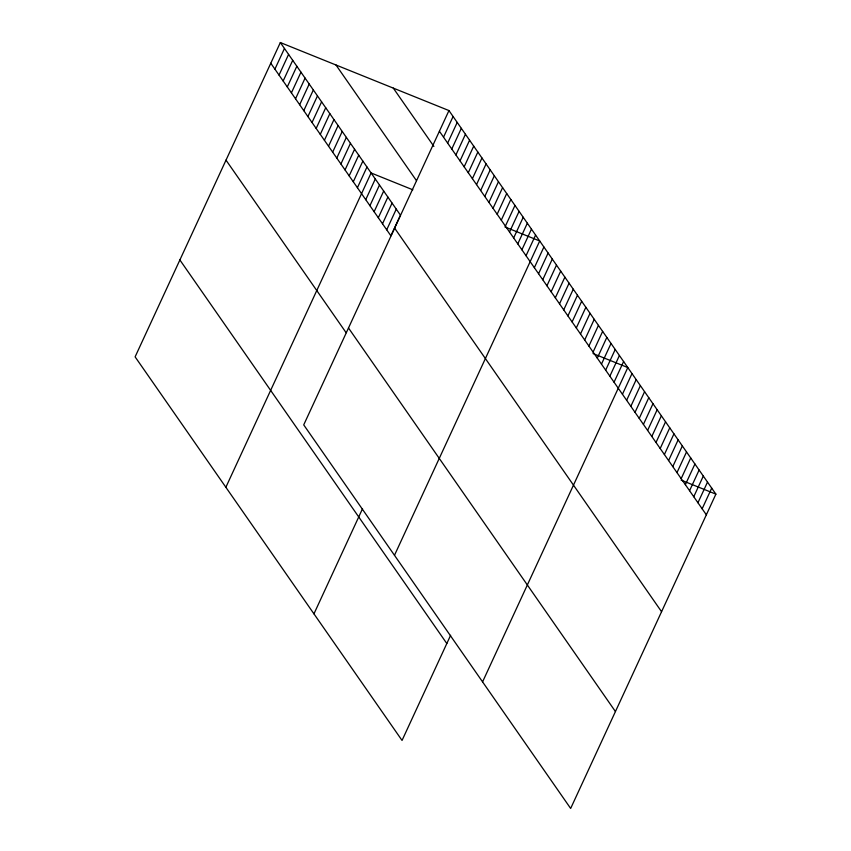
<?xml version="1.0" encoding="UTF-8"?>
<svg xmlns="http://www.w3.org/2000/svg" width="851" height="851" viewBox="0 0 851 851"><rect width="100%" height="100%" fill="white"/><g stroke="black" fill="none" stroke-linecap="round" stroke-linejoin="round"><path stroke-width="1.28" d="M448.956 110.566L303.722 424.883L570.659 808.45L715.893 494.144L448.956 110.566L280.341 42.55L135.107 356.856L402.044 740.434L450.615 635.303M274.905 69.154L284.457 48.475M279.032 75.079L288.585 54.411M283.16 81.005L292.712 60.336M287.287 86.94L296.839 66.261M291.414 92.865L300.967 72.186M295.531 98.79L305.084 78.122M299.658 104.716L309.211 84.047M303.786 110.651L313.338 89.972M307.913 116.576L317.466 95.897M312.04 122.501L321.593 101.833M316.168 128.427L325.72 107.758M320.284 134.362L329.837 113.683M324.412 140.287L333.964 119.608M328.539 146.212L338.092 125.544M332.667 152.148L342.219 131.469M336.794 158.073L346.346 137.394M340.911 163.998L350.463 143.33M345.038 169.923L354.59 149.255M349.165 175.859L358.718 155.18M353.293 181.784L362.845 161.105M357.42 187.709L366.972 167.041M225.866 487.272L371.1 172.966L412.831 189.794M365.739 199.666L375.291 178.987M369.93 205.697L379.482 185.018M374.132 211.718L383.684 191.049M378.323 217.75L387.875 197.07M382.514 223.781L392.066 203.102M386.716 229.802L396.268 209.133M443.531 137.171L453.083 116.502M447.658 143.096L457.21 122.427M451.775 149.031L461.327 128.352M455.902 154.956L465.454 134.277M460.029 160.882L469.582 140.213M464.157 166.817L473.709 146.138M468.284 172.742L477.837 152.063M472.401 178.667L481.953 157.999M476.528 184.593L486.081 163.924M480.655 190.528L490.208 169.849M484.783 196.453L494.335 175.774M488.91 202.378L498.463 181.71M493.037 208.304L502.59 187.635M497.154 214.239L506.707 193.56M313.955 613.848L362.526 508.728M501.282 220.164L510.834 199.485M505.409 226.089L514.961 205.421M509.536 232.015L519.089 211.346M513.664 237.95L523.216 217.271M517.78 243.875L527.343 223.196M521.908 249.8L531.46 229.132M526.035 255.736L535.587 235.057M394.481 555.299L539.715 240.982L504.941 226.951M534.354 267.682L543.906 247.013M538.555 273.714L548.108 253.034M542.747 279.745L552.299 259.066M546.938 285.766L556.49 265.097M551.14 291.797L560.692 271.118M555.331 297.829L564.883 277.149M559.522 303.85L569.074 283.181M563.724 309.881L573.276 289.202M567.915 315.902L577.467 295.233M572.106 321.933L581.658 301.265M576.308 327.965L585.86 307.285M580.499 333.986L590.051 313.317M584.69 340.017L594.243 319.338M588.892 346.049L598.444 325.369M593.083 352.069L602.636 331.401M597.274 358.101L606.827 337.421M601.476 364.122L611.029 343.453M605.667 370.153L615.22 349.484M609.859 376.185L619.411 355.505M614.06 382.205L623.613 361.537M482.57 681.874L627.804 367.558L593.03 353.537M622.443 394.268L631.995 373.589M626.644 400.289L636.197 379.62M630.836 406.321L640.388 385.641M635.027 412.352L644.579 391.673M639.229 418.373L648.781 397.704M643.42 424.404L652.972 403.725M647.611 430.425L657.163 409.756M651.813 436.457L661.365 415.788M656.004 442.488L665.556 421.809M660.195 448.509L669.748 427.84M664.397 454.54L673.949 433.861M668.588 460.572L678.141 439.893M672.779 466.593L682.342 445.924M676.981 472.624L686.534 451.945M681.172 478.645L690.725 457.976M685.363 484.676L694.927 464.008M689.565 490.708L699.118 470.029M693.756 496.729L703.309 476.06M697.948 502.76L707.511 482.081M702.149 508.792L711.702 488.112M681.119 480.113L715.893 494.144M439.403 131.245L706.341 514.812M393.311 88.121L433.882 146.415M335.985 64.995L416.426 180.593M280.341 42.55L400.459 215.154L390.907 235.833L270.788 63.229M394.63 228.142L661.567 611.709M348.495 327.975L615.443 711.553M226.004 160.126L346.134 332.73M179.88 259.959L446.818 643.526"/></g></svg>
